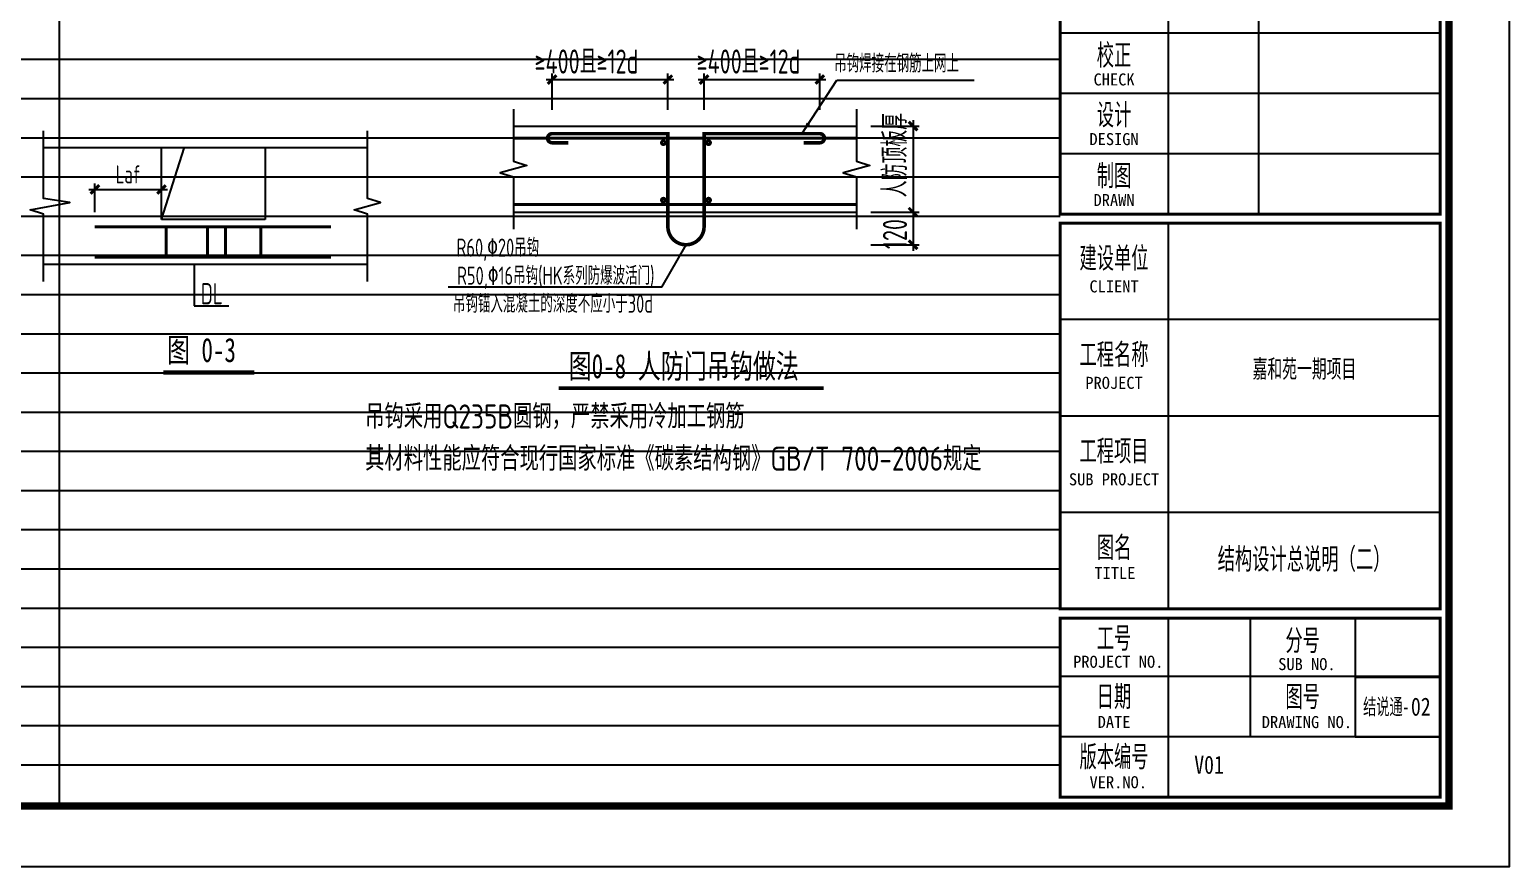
# Model space of a CAD drawing. Extents: x 698102 to 803227, y -138366 to 57555.
# Drawn here: x 757666 to 782202, y -70176 to -56298 of the extents above; entities that cross this region are included whole.
import ezdxf
from ezdxf.enums import TextEntityAlignment as Align

# ---------------------------------------------------------------- set-up
doc = ezdxf.new("R2010")
doc.units = 0
doc.header["$LTSCALE"] = 500
doc.layers.get('0').update_dxf_attribs({"linetype": 'CONTINUOUS'})
doc.layers.get('Defpoints').update_dxf_attribs({"color": 1, "linetype": 'CONTINUOUS'})
doc.layers.add('_TSZ_PLOT_MARK', color=1, linetype='CONTINUOUS', plot=False)
doc.layers.add('S-MODIFY-云线', color=3, linetype='CONTINUOUS', plot=False)
for name, color, linetype in [('A-ANNO-SYMB_图名标注', 3, 'CONTINUOUS'), ('A-ANNO-TITLE', 4, 'CONTINUOUS'), ('DIM', 83, 'CONTINUOUS'), ('FLOOR', 113, 'CONTINUOUS'), ('HOLE_PM', 183, 'CONTINUOUS'), ('REINL', 12, 'CONTINUOUS'), ('S-FLOOR-说明', 7, 'CONTINUOUS'), ('TEXT', 7, 'CONTINUOUS'), ('THICK', 6, 'CONTINUOUS'), ('THIN', 131, 'CONTINUOUS'), ('WALL_DE', 25, 'CONTINUOUS')]:
    doc.layers.add(name, color=color, linetype=linetype)
doc.styles.add('-宋体', font='', dxfattribs={"width": 0.8})
doc.styles.add('TSSD_Dimension', font='Tssdeng.shx', dxfattribs={"width": 0.7, "bigfont": 'hztxt.shx'})
doc.styles.add('TSSD_Norm', font='tssdeng.shx', dxfattribs={"width": 0.8, "bigfont": 'hztxt.shx'})
doc.styles.add('TSSD_Rein', font='tssdeng.shx', dxfattribs={"width": 0.7, "bigfont": 'hztxt.shx'})
doc.styles.add('黑体', font='simhei.ttf')
doc.styles.get('-宋体').set_extended_font_data('SimSun')
doc.dimstyles.new('TSSD_100_100', dxfattribs={"dimtxt": 300, "dimasz": 100, "dimexe": 100, "dimexo": 250, "dimgap": 100, "dimtad": 1, "dimdec": 0, "dimzin": 0, "dimdsep": 46, "dimtxsty": 'TSSD_Dimension', "dimblk": 'ARCHTICK', "dimcen": 0, "dimdle": 100, "dimclrt": 7, "dimadec": 0, "dimazin": 0, "dimtfac": 1, "dimtdec": 0, "dimtix": 1, "dimtmove": 2, "dimatfit": 3, "dimfxl": 800, "dimfxlon": 1, "dimtolj": 1, "dimtzin": 0, "dimarcsym": 0})
doc.dimstyles.new('TSSD_50_100', dxfattribs={"dimtxt": 300, "dimasz": 100, "dimexe": 100, "dimexo": 250, "dimgap": 100, "dimtad": 1, "dimdec": 0, "dimlfac": 0.5, "dimzin": 0, "dimdsep": 46, "dimtxsty": 'TSSD_Dimension', "dimblk": 'ARCHTICK', "dimblk1": 'ARCHTICK', "dimblk2": 'ARCHTICK', "dimcen": 0, "dimdle": 100, "dimclrt": 7, "dimadec": 0, "dimazin": 0, "dimtfac": 1, "dimtdec": 0, "dimtix": 1, "dimtmove": 2, "dimatfit": 3, "dimfxl": 1, "dimtolj": 1, "dimtzin": 0, "dimarcsym": 0})

# ---------------------------------------------------------------- blocks, each defined once
blk = doc.blocks.new('_ArchTick')
at = {"color": 0, "linetype": 'ByBlock', "const_width": 0.5}
blk.add_lwpolyline([(-0.71, -0.71), (0.71, 0.71)], dxfattribs=at)
blk = doc.blocks.new('*D37')
at = {"layer": 'Defpoints', "color": 0, "transparency": 16777216}
for p in [(759853, -58948), (758748, -59575), (759853, -59575)]:
    blk.add_point(p, dxfattribs=at)
at = {"layer": 'DIM', "color": 0, "lineweight": -2, "transparency": 16777216}
for p, q in [((758748, -59325), (758748, -58848)), ((759853, -59325), (759853, -58848)), ((758648, -58948), (759953, -58948))]:
    blk.add_line(p, q, dxfattribs=at)
at = {"layer": 'DIM', "color": 0, "lineweight": -2, "transparency": 16777216, "xscale": 100, "yscale": 100, "zscale": 100, "rotation": 180}
blk.add_blockref('_ArchTick', (758748, -58948), dxfattribs=at)
at = {"layer": 'DIM', "color": 0, "lineweight": -2, "transparency": 16777216, "xscale": 100, "yscale": 100, "zscale": 100}
blk.add_blockref('_ArchTick', (759853, -58948), dxfattribs=at)
at = {"layer": 'DIM', "color": 7, "transparency": 16777216, "insert": (759301, -58698), "char_height": 300, "attachment_point": 5, "style": 'TSSD_Dimension'}
blk.add_mtext('\\A1;Laf', dxfattribs=at)
blk = doc.blocks.new('*D47')
at = {"layer": 'Defpoints', "color": 0, "transparency": 16777216}
for p in [(771366, -59326), (771366, -59866), (772314, -59866)]:
    blk.add_point(p, dxfattribs=at)
at = {"layer": 'DIM', "color": 0, "lineweight": -2, "transparency": 16777216}
for p, q in [((771616, -59326), (772414, -59326)), ((772314, -59226), (772314, -59966)), ((771616, -59866), (772414, -59866))]:
    blk.add_line(p, q, dxfattribs=at)
at = {"layer": 'DIM', "color": 0, "lineweight": -2, "transparency": 16777216, "xscale": 100, "yscale": 100, "zscale": 100}
for p, rotation in [((772314, -59326), 90), ((772314, -59866), 270)]:
    blk.add_blockref('_ArchTick', p, dxfattribs=dict(at, rotation=rotation))
at = {"layer": 'DIM', "color": 7, "transparency": 16777216, "insert": (772014, -59689), "char_height": 400, "attachment_point": 5, "rotation": 90, "style": 'TSSD_Dimension'}
blk.add_mtext('\\A1;120', dxfattribs=at)
blk = doc.blocks.new('*D48')
at = {"layer": 'Defpoints', "color": 0, "transparency": 16777216}
for p in [(770769, -57127), (768849, -57877), (770769, -57877)]:
    blk.add_point(p, dxfattribs=at)
at = {"layer": 'DIM', "color": 0, "lineweight": -2, "transparency": 16777216}
for p, q in [((768749, -57127), (770869, -57127)), ((768849, -57627), (768849, -57027)), ((770769, -57627), (770769, -57027))]:
    blk.add_line(p, q, dxfattribs=at)
at = {"layer": 'DIM', "color": 0, "lineweight": -2, "transparency": 16777216, "xscale": 100, "yscale": 100, "zscale": 100, "rotation": 180}
blk.add_blockref('_ArchTick', (768849, -57127), dxfattribs=at)
at = {"layer": 'DIM', "color": 0, "lineweight": -2, "transparency": 16777216, "xscale": 100, "yscale": 100, "zscale": 100}
blk.add_blockref('_ArchTick', (770769, -57127), dxfattribs=at)
at = {"layer": 'DIM', "color": 7, "transparency": 16777216, "insert": (769587, -56827), "char_height": 400, "attachment_point": 5, "style": 'TSSD_Dimension'}
blk.add_mtext('\\A1;≥400且≥12d', dxfattribs=at)
blk = doc.blocks.new('*D49')
at = {"layer": 'Defpoints', "color": 0, "transparency": 16777216}
for p in [(768249, -57127), (766329, -57877), (768249, -57877)]:
    blk.add_point(p, dxfattribs=at)
at = {"layer": 'DIM', "color": 0, "lineweight": -2, "transparency": 16777216}
for p, q in [((766229, -57127), (768349, -57127)), ((766329, -57627), (766329, -57027)), ((768249, -57627), (768249, -57027))]:
    blk.add_line(p, q, dxfattribs=at)
at = {"layer": 'DIM', "color": 0, "lineweight": -2, "transparency": 16777216, "xscale": 100, "yscale": 100, "zscale": 100, "rotation": 180}
blk.add_blockref('_ArchTick', (766329, -57127), dxfattribs=at)
at = {"layer": 'DIM', "color": 0, "lineweight": -2, "transparency": 16777216, "xscale": 100, "yscale": 100, "zscale": 100}
blk.add_blockref('_ArchTick', (768249, -57127), dxfattribs=at)
at = {"layer": 'DIM', "color": 7, "transparency": 16777216, "insert": (766900, -56827), "char_height": 400, "attachment_point": 5, "style": 'TSSD_Dimension'}
blk.add_mtext('\\A1;≥400且≥12d', dxfattribs=at)
blk = doc.blocks.new('*D50')
at = {"layer": 'Defpoints', "color": 0, "transparency": 16777216}
for p in [(771366, -57899), (771366, -59326), (772314, -59326)]:
    blk.add_point(p, dxfattribs=at)
at = {"layer": 'DIM', "color": 0, "lineweight": -2, "transparency": 16777216}
for p, q in [((771616, -57899), (772414, -57899)), ((772314, -57799), (772314, -59426)), ((771616, -59326), (772414, -59326))]:
    blk.add_line(p, q, dxfattribs=at)
at = {"layer": 'DIM', "color": 0, "lineweight": -2, "transparency": 16777216, "xscale": 100, "yscale": 100, "zscale": 100}
for p, rotation in [((772314, -57899), 90), ((772314, -59326), 270)]:
    blk.add_blockref('_ArchTick', p, dxfattribs=dict(at, rotation=rotation))
at = {"layer": 'DIM', "color": 7, "transparency": 16777216, "insert": (772014, -58380), "char_height": 400, "attachment_point": 5, "rotation": 90, "style": 'TSSD_Dimension'}
blk.add_mtext('\\A1;人防顶板厚', dxfattribs=at)

msp = doc.modelspace()

# ---------------------------------------------------------------- linework, layer by layer
at = {"layer": '_TSZ_PLOT_MARK'}
for points in [[(698101.92, -70175.96), (782201.92, -70175.96), (782201.92, -10775.96), (698101.92, -10775.96)], [(698101.92, -70175.96), (782201.92, -70175.96), (782201.92, -10775.96), (698101.92, -10775.96)], [(776541.53, -65906.75), (781051.92, -65906.75), (781051.92, -64306.75), (776541.53, -64306.75)], [(776541.53, -65906.75), (781051.92, -65906.75), (781051.92, -64306.75), (776541.53, -64306.75)], [(779646.93, -68025.96), (781051.92, -68025.96), (781051.92, -67041.36), (779646.93, -67041.36)], [(779646.93, -68025.96), (781051.92, -68025.96), (781051.92, -67041.36), (779646.93, -67041.36)]]:
    msp.add_lwpolyline(points, close=True, dxfattribs=at)
at = {"layer": 'A-ANNO-TITLE'}
for p, q in [((776541.53, -53356.75), (776541.53, -59356.75)), ((778041.53, -53356.75), (778041.53, -59356.75)), ((781051.92, -56356.75), (774751.92, -56356.75)), ((781051.92, -57356.75), (774751.92, -57356.75)), ((781051.92, -58356.75), (774751.92, -58356.75)), ((776541.53, -59506.75), (776541.53, -65906.75)), ((781051.92, -61106.75), (774751.92, -61106.75)), ((781051.92, -62706.75), (774751.92, -62706.75)), ((781051.92, -64306.75), (774751.92, -64306.75)), ((776541.53, -66056.75), (776541.53, -69025.96)), ((777901.92, -66056.75), (777901.92, -68025.96)), ((779646.93, -66056.75), (779646.93, -68025.96)), ((781051.92, -67025.96), (774751.92, -67025.96)), ((781051.92, -68025.96), (774751.92, -68025.96))]:
    msp.add_line(p, q, dxfattribs=at)
msp.add_lwpolyline([(698101.92, -70175.96), (782201.92, -70175.96), (782201.92, -10775.96), (698101.92, -10775.96)], close=True, dxfattribs=at)
for points, const_width in [([(700601.92, -69175.96), (781201.92, -69175.96), (781201.92, -11775.96), (700601.92, -11775.96)], 120), ([(774751.92, -53356.75), (774751.92, -59356.75), (781051.92, -59356.75), (781051.92, -53356.75)], 50), ([(774751.92, -59506.75), (774751.92, -65906.75), (781051.92, -65906.75), (781051.92, -59506.75)], 50), ([(774751.92, -66056.75), (774751.92, -69025.96), (781051.92, -69025.96), (781051.92, -66056.75)], 50)]:
    msp.add_lwpolyline(points, close=True, dxfattribs=dict(at, const_width=const_width))
for p in [(781051.92, -69025.96), (781201.92, -69175.96)]:
    msp.add_point(p, dxfattribs=at)
at = {"layer": 'Defpoints'}
msp.add_line((758156.93, -11775.96), (758156.93, -69175.96), dxfattribs=at)
at = {"layer": 'DIM'}
for p, q in [((760396.99, -60194.65), (760396.99, -60877.35)), ((760396.99, -60877.35), (760967.66, -60877.35))]:
    msp.add_line(p, q, dxfattribs=at)
msp.add_lwpolyline([(768549.39, -59865.77), (768144.67, -60569.23), (764604.55, -60569.23)], dxfattribs=at)
at = {"layer": 'FLOOR'}
for p, q in [((765688.06, -57898.86), (771376.28, -57898.86)), ((765688.06, -59325.77), (771376.28, -59325.77))]:
    msp.add_line(p, q, dxfattribs=at)
at = {"layer": 'HOLE_PM'}
msp.add_line((759853.58, -59444.65), (760229.32, -58262.29), dxfattribs=at)
at = {"layer": 'REINL', "const_width": 50}
for points in [[(765688.06, -58098.86), (771376.28, -58098.86)], [(765688.06, -59200.77), (771376.28, -59200.77)], [(758747.88, -59569.49), (762662.43, -59569.49)], [(759930.21, -59545.81), (759930.21, -60069.65)], [(760614.58, -59545.81), (760614.58, -60069.65)], [(760914.58, -59545.81), (760914.58, -60069.65)], [(761501.18, -59545.81), (761501.18, -60069.65)], [(758747.88, -60069.65), (762662.43, -60069.65)]]:
    msp.add_lwpolyline(points, dxfattribs=at)
at = {"layer": 'REINL', "const_width": 60}
msp.add_lwpolyline([(766599.39, -58173.86), (766329.39, -58173.86, -1), (766329.39, -58023.86), (768249.39, -58023.86), (768249.39, -59565.77, 1), (768849.39, -59565.77), (768849.39, -58023.86), (770769.39, -58023.86, -1), (770769.39, -58173.86), (770499.39, -58173.86)], format="xyb", dxfattribs=at)
for points in [[(768149.39, -58173.86, 1), (768199.39, -58173.86, 1)], [(768899.39, -58173.86, 1), (768949.39, -58173.86, 1)], [(768149.39, -59125.77, 1), (768199.39, -59125.77, 1)], [(768899.39, -59125.77, 1), (768949.39, -59125.77, 1)]]:
    msp.add_lwpolyline(points, format="xyb", close=True, dxfattribs=at)
at = {"layer": 'S-MODIFY-云线', "color": 9}
for p, q in [((700601.92, -56790.84), (774751.92, -56790.84)), ((700601.92, -57440.84), (774751.92, -57440.84)), ((700601.92, -58090.84), (774751.92, -58090.84)), ((700601.92, -58740.84), (774751.92, -58740.84)), ((700601.92, -59390.84), (774751.92, -59390.84)), ((700601.92, -60040.84), (774751.92, -60040.84)), ((700601.92, -60690.84), (774751.92, -60690.84)), ((700601.92, -61340.84), (774751.92, -61340.84)), ((700601.92, -61990.84), (774751.92, -61990.84)), ((700601.92, -62640.84), (774751.92, -62640.84)), ((700601.92, -63290.84), (774751.92, -63290.84)), ((700601.92, -63940.84), (774751.92, -63940.84)), ((700601.92, -64590.84), (774751.92, -64590.84)), ((700601.92, -65240.84), (774751.92, -65240.84)), ((700601.92, -65890.84), (774751.92, -65890.84)), ((700601.92, -66540.84), (774751.92, -66540.84)), ((700601.92, -67190.84), (774751.92, -67190.84)), ((700601.92, -67840.84), (774751.92, -67840.84)), ((700601.92, -68490.84), (774751.92, -68490.84))]:
    msp.add_line(p, q, dxfattribs=at)
at = {"layer": 'THICK', "color": 161}
for points, const_width in [([(759883.6, -61984.13), (761392.97, -61984.13)], 70), ([(770833.89, -62243.36), (766436.71, -62243.36)], 63)]:
    msp.add_lwpolyline(points, dxfattribs=dict(at, const_width=const_width))
at = {"layer": 'THIN'}
for points in [[(765688.06, -57618.86), (765688.06, -58482.31), (765908.06, -58552.31), (765468.06, -58672.31), (765688.06, -58742.31), (765688.06, -59605.77)], [(771376.28, -57618.86), (771376.28, -58482.31), (771596.28, -58552.31), (771156.28, -58672.31), (771376.28, -58742.31), (771376.28, -59605.77)], [(757895.63, -60474.65), (757895.63, -59356.55), (757675.63, -59286.55), (758334.66, -59166.55), (757895.63, -59096.55), (757895.63, -57978.45)], [(763266.74, -60474.65), (763266.74, -59356.55), (763046.74, -59286.55), (763486.74, -59166.55), (763266.74, -59096.55), (763266.74, -57978.45)]]:
    msp.add_lwpolyline(points, dxfattribs=at)
at = {"layer": 'WALL_DE'}
for p, q in [((763266.74, -58258.45), (757895.63, -58258.45)), ((759853.58, -59444.65), (759853.58, -58255.92)), ((761573.89, -58255.92), (761573.89, -59444.65)), ((761573.89, -59444.65), (759853.58, -59444.65)), ((763266.74, -60194.65), (757895.63, -60194.65))]:
    msp.add_line(p, q, dxfattribs=at)

# ---------------------------------------------------------------- texts
at = {"layer": 'A-ANNO-SYMB_图名标注', "color": 7, "style": '-宋体', "width": 0.8}
msp.add_text('02', height=300, dxfattribs=at).set_placement((780732.52, -67525.96), align=Align.MIDDLE_CENTER)
at = {"layer": 'A-ANNO-TITLE', "style": '-宋体', "width": 0.6}
for s, p in [('校正', (775646.72, -56891.61)), ('设计', (775646.72, -57880.62)), ('制图', (775646.72, -58891.61)), ('建设单位', (775646.72, -60256.75)), ('工程名称', (775646.72, -61856.75)), ('工程项目', (775646.72, -63456.75)), ('图名', (775649.01, -65056.75)), ('工号', (775646.72, -66560.93)), ('分号', (778774.42, -66599.65)), ('日期', (775646.72, -67527.6)), ('图号', (778774.42, -67530.14)), ('版本编号', (775646.72, -68527.6))]:
    msp.add_text(s, height=350, dxfattribs=at).set_placement(p, align=Align.CENTER)
at = {"layer": 'A-ANNO-TITLE', "style": '-宋体'}
for s, p in [('CHECK', (775646.72, -57224.57)), ('DESIGN', (775646.72, -58213.58)), ('DRAWN', (775646.72, -59224.57)), ('CLIENT', (775646.72, -60656.26)), ('PROJECT', (775646.72, -62256.26)), ('SUB PROJECT', (775646.72, -63856.26)), ('TITLE', (775661.02, -65408.51)), ('PROJECT NO.', (775716.72, -66881.9)), ('SUB NO.', (778844.42, -66920.62)), ('DATE', (775646.72, -67879.36)), ('DRAWING NO.', (778844.42, -67881.9)), ('VER.NO.', (775716.72, -68879.36))]:
    msp.add_text(s, height=200, dxfattribs=at).set_placement(p, align=Align.CENTER)
for s, height, width, p in [('结说通-', 266.667, 0.6, (780158.13, -67525.96)), ('V01', 300, 0.8, (777221.72, -68490.24))]:
    msp.add_text(s, height=height, dxfattribs=dict(at, width=width)).set_placement(p, align=Align.MIDDLE_CENTER)
at = {"layer": 'A-ANNO-TITLE', "style": '-宋体', "width": 0.6}
msp.add_attdef('结构设计总说明（二）', text='', height=350, dxfattribs=at).set_placement((778796.72, -65249.12), align=Align.CENTER)
at = {"layer": 'S-FLOOR-说明', "style": '-宋体', "width": 0.6}
msp.add_text('嘉和苑一期项目', height=300, dxfattribs=at).set_placement((778803.48, -62071.92), align=Align.CENTER)
at = {"layer": 'TEXT', "ltscale": 99}
for s, height, style, width, p in [('吊钩焊接在钢筋上网上', 300, 'TSSD_Rein', 0.69, (771006.66, -57009.04)), ('R60,%%13020吊钩', 300, 'TSSD_Rein', 0.69, (764745.07, -60063.23)), ('R50,%%13016吊钩(HK系列防爆波活门)', 300, 'TSSD_Rein', 0.69, (764754.15, -60528.89)), ('DL', 350, 'TSSD_Rein', 0.69, (760505.47, -60852.8)), ('吊钩锚入混凝土的深度不应小于30d', 300, 'TSSD_Rein', 0.69, (764685.83, -60994.45)), ('吊钩采用Q235B圆钢，严禁采用冷加工钢筋', 400, 'TSSD_Norm', 0.8, (763229.83, -62913.68)), ('其材料性能应符合现行国家标准《碳素结构钢》GB/T 700-2006规定', 400, 'TSSD_Norm', 0.8, (763229.83, -63613.68))]:
    msp.add_text(s, height=height, dxfattribs=dict(at, style=style, width=width)).set_placement(p)
at = {"layer": 'THICK', "color": 161, "style": '黑体', "width": 0.7}
for s, p in [('图 0-3', (759943.26, -61811.17)), ('图0-8 人防门吊钩做法', (766604.22, -62078.88))]:
    msp.add_text(s, height=400, dxfattribs=at).set_placement(p)

# ---------------------------------------------------------------- dimensions: what is measured, and where the dimension line sits
at = {"layer": 'DIM'}
for base, p1, p2, picture, middle in [((768249.39, -57126.63), (766329.39, -57876.63), (768249.39, -57876.63), '*D49', (766900.23, -56826.63)), ((770769.39, -57126.63), (768849.39, -57876.63), (770769.39, -57876.63), '*D48', (769587.33, -56826.63))]:
    dim = msp.add_linear_dim(base=base, p1=p1, p2=p2, text='≥400且≥12d', dimstyle='TSSD_50_100', override={"dimtxt": 400}, dxfattribs=at)
    dim.commit()
    dim.dimension.update_dxf_attribs({"geometry": picture, "text_midpoint": middle, "dimtype": 160})
for base, p1, p2, text, picture, middle in [((772313.97, -59325.77), (771365.72, -57898.86), (771365.72, -59325.77), '人防顶板厚', '*D50', (772013.97, -58379.5)), ((772313.97, -59865.77), (771365.72, -59325.77), (771365.72, -59865.77), '120', '*D47', (772013.97, -59688.98))]:
    dim = msp.add_linear_dim(base=base, p1=p1, p2=p2, angle=90, text=text, dimstyle='TSSD_50_100', override={"dimtxt": 400}, dxfattribs=at)
    dim.commit()
    dim.dimension.update_dxf_attribs({"geometry": picture, "text_midpoint": middle, "dimtype": 160})
dim = msp.add_aligned_dim(p1=(758748.22, -59575.49), p2=(759853.22, -59575.49), distance=627.7, text='Laf', dimstyle='TSSD_100_100', dxfattribs=at)
dim.commit()
dim.dimension.update_dxf_attribs({"geometry": '*D37', "text_midpoint": (759300.72, -58697.79)})

# ---------------------------------------------------------------- leaders
at = {"layer": 'THIN'}
msp.add_leader([(770469.64, -58023.86), (771050.04, -57136.07), (773326.01, -57136.07)], dimstyle='TSSD_100_100', override={"dimasz": 200}, dxfattribs=at)

doc.saveas('drawing.dxf')
